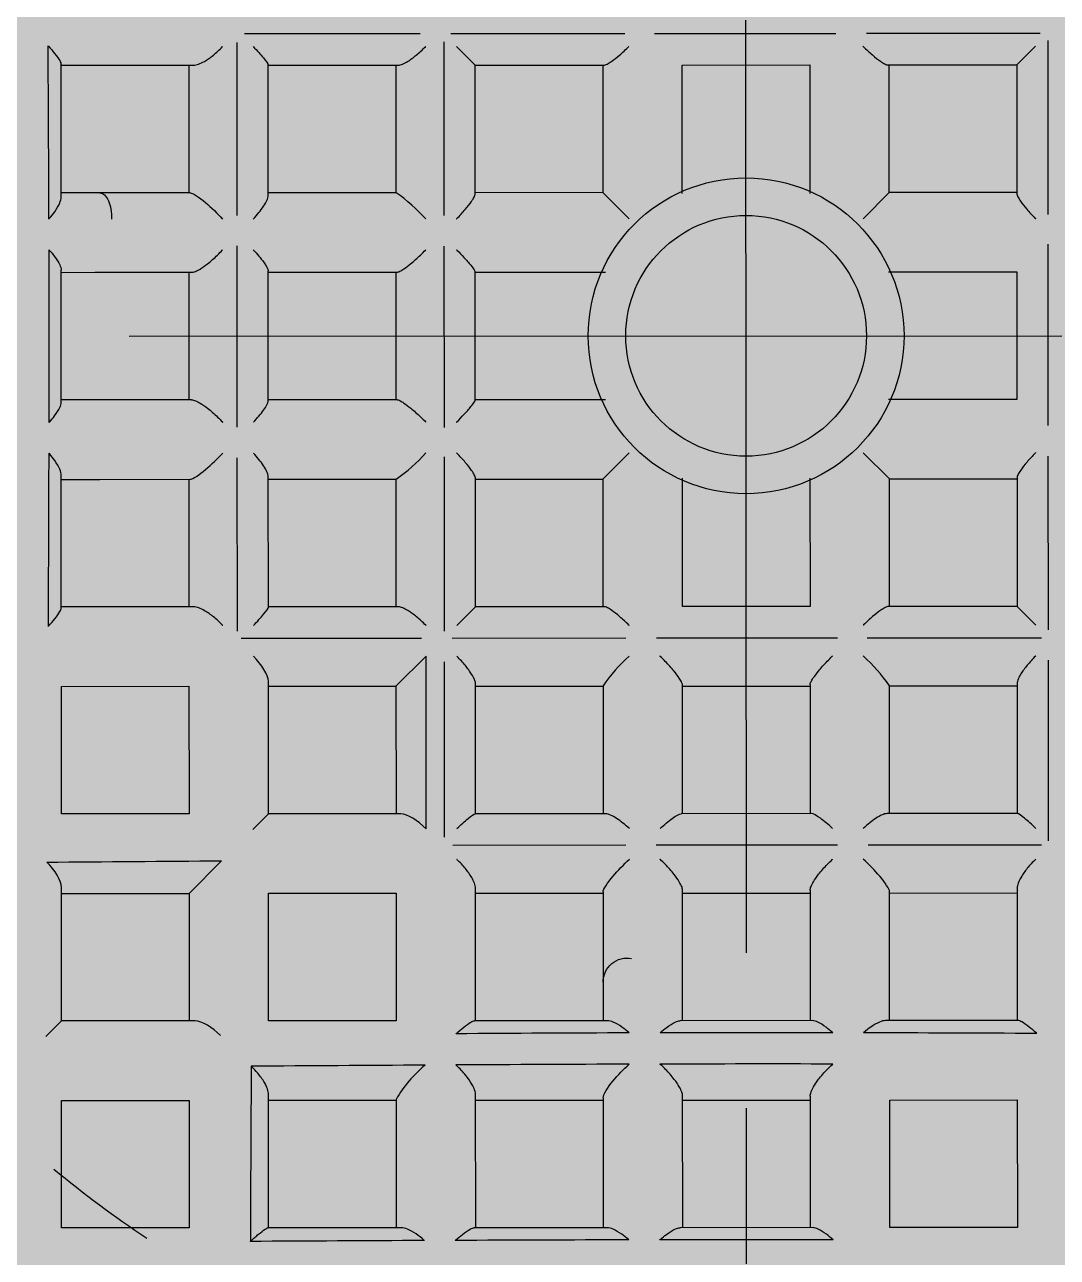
# Model space of a CAD drawing. Header units: millimetres. Extents: x 307301 to 459443, y -2888111 to -2805601.
# Drawn here: x 310517.469 to 310521.62, y -2815556.727 to -2815551.771 of the extents above; entities that cross this region are included whole.
import ezdxf

# ---------------------------------------------------------------- set-up
doc = ezdxf.new("R2010")
doc.units = ezdxf.units.MM
doc.header["$LTSCALE"] = 10
doc.header["$MEASUREMENT"] = 0
doc.linetypes.add('CENTER2', pattern=[1.125, 0.75, -0.125, 0.125, -0.125])
for name, color, linetype in [('$DDT_AUDIT_GENERATED_(159)', 7, 'Continuous'), ('$DDT_AUDIT_GENERATED_(15E)', 7, 'Continuous'), ('$DDT_AUDIT_GENERATED_(224)', 7, 'Continuous'), ('$DDT_AUDIT_GENERATED_(77)', 7, 'Continuous'), ('$DDT_AUDIT_GENERATED_(7E)', 7, 'Continuous'), ('$DDT_AUDIT_GENERATED_(901)', 7, 'Continuous'), ('$DDT_AUDIT_GENERATED_(E33)', 7, 'Continuous'), ('BMA  furniture', 6, 'Continuous'), ('Default', 7, 'Continuous'), ('Furniture - Plan', 3, 'Continuous')]:
    doc.layers.add(name, color=color, linetype=linetype)

# ---------------------------------------------------------------- blocks, each defined once
blk = doc.blocks.new('TUFTUFTU')
at = {"layer": 'Furniture - Plan', "ltscale": 0.01}
h = blk.add_hatch(color=250, dxfattribs=at)
h.dxf.hatch_style = 1
h.set_gradient(color1=(51, 51, 51), color2=(105, 105, 105), one_color=1, tint=0.41, name='INVCYLINDER')
edge = h.paths.add_edge_path()
edge.add_arc((1413476.9385, -245799.0001), 296.5262, 0, 360)
at = {"layer": '$DDT_AUDIT_GENERATED_(159)', "color": 6, "linetype": 'Continuous'}
blk.add_arc((1413476.9385, -245799.0001), 8.71, 140.2891, 146.41021, dxfattribs=at)
at = {"layer": '$DDT_AUDIT_GENERATED_(15E)', "color": 3, "linetype": 'Continuous'}
for radius in [295.9456, 295.5585]:
    blk.add_circle((1413476.9385, -245799.0001), radius, dxfattribs=at)
at = {"layer": '$DDT_AUDIT_GENERATED_(224)', "color": 3, "linetype": 'Continuous'}
for radius in [300, 296.5262, 296.1324]:
    blk.add_circle((1413476.9385, -245799.0001), radius, dxfattribs=at)
at = {"layer": '$DDT_AUDIT_GENERATED_(77)', "color": 6, "linetype": 'Continuous'}
for radius in [20.2846, 17.9619, 12.5811]:
    blk.add_circle((1413476.9385, -245799.0001), radius, dxfattribs=at)
blk.add_arc((1413476.9385, -245799.0001), 18.0296, 345.02605, 285.02605, dxfattribs=at)
at = {"layer": '$DDT_AUDIT_GENERATED_(7E)', "color": 6, "linetype": 'Continuous'}
for radius in [62.9054, 61.937]:
    blk.add_circle((1413476.9385, -245799.0001), radius, dxfattribs=at)
at = {"layer": '$DDT_AUDIT_GENERATED_(901)', "color": 6, "linetype": 'Continuous'}
for p, q in [((1413471.3041, -245793.3709), (1413471.4293, -245793.4959)), ((1413469.7647, -245793.4967), (1413470.7906, -245793.4962)), ((1413469.7652, -245794.5225), (1413469.7647, -245793.4967)), ((1413470.7906, -245793.4962), (1413470.791, -245794.5221)), ((1413471.4293, -245793.4959), (1413472.5029, -245793.4954)), ((1413471.4298, -245794.5695), (1413471.4293, -245793.4959)), ((1413472.4552, -245793.4955), (1413472.4556, -245794.5213)), ((1413473.0939, -245793.4952), (1413474.1197, -245793.4947)), ((1413473.0944, -245794.521), (1413473.0939, -245793.4952)), ((1413474.1197, -245793.4947), (1413474.1202, -245794.5205)), ((1413474.7502, -245793.4944), (1413475.8186, -245793.4939)), ((1413474.7588, -245794.2788), (1413474.7585, -245793.4944)), ((1413475.7843, -245793.4939), (1413475.7844, -245793.8041)), ((1413476.4025, -245793.4937), (1413477.4694, -245793.4932)), ((1413476.4232, -245793.7637), (1413476.423, -245793.4937)), ((1413477.4489, -245793.4932), (1413477.449, -245793.7632)), ((1413478.0533, -245793.4929), (1413479.1217, -245793.4924)), ((1413478.0877, -245793.8031), (1413478.0876, -245793.4929)), ((1413479.1134, -245793.4924), (1413479.1138, -245794.2769)), ((1413475.7844, -245793.8041), (1413475.7848, -245794.53)), ((1413476.4235, -245794.5418), (1413476.4232, -245793.7637)), ((1413477.449, -245793.7632), (1413477.4493, -245794.5413)), ((1413478.0881, -245794.529), (1413478.0877, -245793.8031)), ((1413474.7589, -245794.559), (1413474.7588, -245794.2788)), ((1413479.1138, -245794.2769), (1413479.1139, -245794.557)), ((1413470.791, -245794.5221), (1413469.7652, -245794.5225)), ((1413472.4556, -245794.5213), (1413471.4298, -245794.5218)), ((1413472.4556, -245794.5213), (1413472.7177, -245794.7832)), ((1413474.1202, -245794.5205), (1413473.0944, -245794.521)), ((1413475.7848, -245794.5198), (1413474.7589, -245794.5203)), ((1413477.4493, -245794.519), (1413476.4235, -245794.5195)), ((1413479.1139, -245794.5183), (1413478.0881, -245794.5187)), ((1413474.5075, -245794.9398), (1413474.5082, -245796.391)), ((1413475.9584, -245794.9068), (1413474.5642, -245794.9074)), ((1413477.6607, -245794.906), (1413476.2047, -245794.9067)), ((1413479.2974, -245794.9053), (1413477.9053, -245794.9059)), ((1413479.3664, -245796.3799), (1413479.3657, -245794.9684)), ((1413472.9695, -245795.0347), (1413473.0946, -245795.1597)), ((1413469.766, -245796.228), (1413469.7655, -245795.1568)), ((1413469.7655, -245795.1613), (1413470.838, -245795.1608)), ((1413470.7913, -245795.1608), (1413470.7918, -245796.1866)), ((1413471.4301, -245795.1605), (1413472.4559, -245795.16)), ((1413471.4305, -245796.1863), (1413471.4301, -245795.1605)), ((1413472.4559, -245795.16), (1413472.4564, -245796.1859)), ((1413473.0946, -245795.1597), (1413473.5257, -245795.1595)), ((1413473.0948, -245795.5908), (1413473.0946, -245795.1597)), ((1413473.5257, -245795.1595), (1413474.1591, -245795.1593)), ((1413474.1205, -245795.1593), (1413474.1209, -245796.1851)), ((1413474.7566, -245795.159), (1413475.8072, -245795.1585)), ((1413474.7597, -245796.2064), (1413474.7592, -245795.159)), ((1413475.7851, -245795.1585), (1413475.7855, -245796.1868)), ((1413476.4137, -245795.1582), (1413477.4598, -245795.1578)), ((1413476.4243, -245796.1938), (1413476.4238, -245795.1582)), ((1413477.4496, -245795.1578), (1413477.4501, -245796.1933)), ((1413478.0663, -245795.1575), (1413479.1168, -245795.157)), ((1413478.0888, -245796.1858), (1413478.0884, -245795.1575)), ((1413479.1142, -245795.157), (1413479.1147, -245796.2045)), ((1413473.0951, -245796.2242), (1413473.0948, -245795.5908)), ((1413479.1147, -245796.1828), (1413478.0888, -245796.1833)), ((1413470.7986, -245796.1866), (1413469.766, -245796.1871)), ((1413472.4564, -245796.1859), (1413471.4305, -245796.1863)), ((1413474.1209, -245796.1851), (1413473.0951, -245796.1856)), ((1413474.1209, -245796.1851), (1413474.3626, -245796.4266)), ((1413475.7855, -245796.1844), (1413474.7597, -245796.1848)), ((1413477.4501, -245796.1836), (1413476.4243, -245796.1841)), ((1413472.9756, -245796.4272), (1413474.3626, -245796.4266)), ((1413474.3183, -245796.5721), (1413472.9068, -245796.5728)), ((1413475.9642, -245796.5714), (1413474.5647, -245796.572)), ((1413477.6586, -245796.5706), (1413476.2024, -245796.5713)), ((1413479.3015, -245796.5699), (1413477.9057, -245796.5705)), ((1413472.8437, -245796.6411), (1413472.8443, -245798.0333)), ((1413474.5083, -245796.637), (1413474.5089, -245798.0328)), ((1413474.6098, -245796.6735), (1413474.76, -245796.8236)), ((1413479.265, -245796.6714), (1413479.115, -245796.8216)), ((1413479.3671, -245798.0258), (1413479.3665, -245796.6263)), ((1413469.7667, -245797.8842), (1413469.7662, -245796.8143)), ((1413469.7663, -245796.8258), (1413470.8333, -245796.8253)), ((1413470.7921, -245796.8254), (1413470.7926, -245797.8512)), ((1413471.4313, -245797.8852), (1413471.4308, -245796.8168)), ((1413471.4308, -245796.8251), (1413472.2152, -245796.8247)), ((1413472.2152, -245796.8247), (1413472.4954, -245796.8246)), ((1413472.4567, -245796.8246), (1413472.4571, -245797.8504)), ((1413473.0959, -245797.8723), (1413473.0954, -245796.8217)), ((1413473.0954, -245796.8243), (1413474.1429, -245796.8238)), ((1413474.1212, -245796.8238), (1413474.1217, -245797.8497)), ((1413474.76, -245796.8236), (1413475.7955, -245796.8231)), ((1413474.7604, -245797.859), (1413474.76, -245796.8236)), ((1413475.7858, -245796.8231), (1413475.7863, -245797.8489)), ((1413476.4221, -245796.8228), (1413477.4528, -245796.8223)), ((1413476.425, -245797.8695), (1413476.4245, -245796.8228)), ((1413477.4504, -245796.8223), (1413477.4509, -245797.8691)), ((1413478.0795, -245796.822), (1413479.115, -245796.8216)), ((1413478.0896, -245797.8479), (1413478.0891, -245796.822)), ((1413479.115, -245796.8216), (1413479.1154, -245797.8571)), ((1413470.8101, -245797.8512), (1413469.7667, -245797.8517)), ((1413471.7415, -245797.8508), (1413471.4313, -245797.8509)), ((1413472.4674, -245797.8504), (1413471.7415, -245797.8508)), ((1413474.1242, -245797.8497), (1413473.0959, -245797.8502)), ((1413475.7863, -245797.8489), (1413474.7604, -245797.8494)), ((1413475.7863, -245797.8489), (1413475.9975, -245798.0599)), ((1413478.0896, -245797.8479), (1413477.8786, -245798.0591)), ((1413479.1154, -245797.8474), (1413478.0896, -245797.8479)), ((1413479.3679, -245799.7202), (1413479.3672, -245798.264)), ((1413472.8444, -245798.2778), (1413472.8451, -245799.7338)), ((1413474.509, -245798.28), (1413474.5097, -245799.7361)), ((1413469.7675, -245799.538), (1413469.767, -245798.4686)), ((1413469.767, -245798.4904), (1413470.8236, -245798.4899)), ((1413470.7929, -245798.4899), (1413470.7933, -245799.5158)), ((1413471.4321, -245799.5361), (1413471.4316, -245798.4691)), ((1413471.4316, -245798.4896), (1413471.7016, -245798.4895)), ((1413471.7016, -245798.4895), (1413472.4797, -245798.4892)), ((1413472.4574, -245798.4892), (1413472.4579, -245799.515)), ((1413473.0966, -245799.5249), (1413473.0962, -245798.4788)), ((1413473.0962, -245798.4889), (1413474.1317, -245798.4884)), ((1413474.122, -245798.4884), (1413474.1225, -245799.5143)), ((1413474.7607, -245798.4881), (1413475.7932, -245798.4877)), ((1413474.7612, -245799.514), (1413474.7607, -245798.4881)), ((1413478.0832, -245798.4866), (1413479.1157, -245798.4861)), ((1413479.1157, -245798.4861), (1413479.1162, -245799.512)), ((1413470.824, -245799.5158), (1413469.7675, -245799.5162)), ((1413471.7021, -245799.5154), (1413471.432, -245799.5155)), ((1413472.4802, -245799.515), (1413471.7021, -245799.5154)), ((1413474.1321, -245799.5143), (1413473.0966, -245799.5147)), ((1413475.7937, -245799.5135), (1413474.7612, -245799.514)), ((1413479.1162, -245799.512), (1413478.0837, -245799.5125)), ((1413475.7873, -245800.1522), (1413475.9983, -245799.941)), ((1413478.0906, -245800.1512), (1413477.8794, -245799.9402)), ((1413472.8452, -245799.9802), (1413472.8458, -245801.3743)), ((1413474.5098, -245799.9743), (1413474.5104, -245801.3738)), ((1413479.3686, -245801.3631), (1413479.368, -245799.9673)), ((1413471.4328, -245801.1883), (1413471.4323, -245800.1199)), ((1413473.0974, -245801.1819), (1413473.0969, -245800.1314)), ((1413474.762, -245801.1785), (1413474.7615, -245800.1431)), ((1413476.4265, -245801.1778), (1413476.4261, -245800.1453)), ((1413477.4519, -245800.1448), (1413477.4524, -245801.1773)), ((1413479.1165, -245800.1411), (1413479.1169, -245801.1766)), ((1413469.7678, -245800.155), (1413470.7936, -245800.1545)), ((1413469.7682, -245801.1808), (1413469.7678, -245800.155)), ((1413470.7936, -245800.1545), (1413470.7941, -245801.1803)), ((1413471.4323, -245800.1542), (1413471.7425, -245800.1541)), ((1413471.7425, -245800.1541), (1413472.4684, -245800.1537)), ((1413472.4582, -245800.1537), (1413472.4586, -245801.1796)), ((1413473.0969, -245800.1535), (1413474.1252, -245800.153)), ((1413474.1228, -245800.153), (1413474.1232, -245801.1788)), ((1413474.7615, -245800.1527), (1413475.7873, -245800.1522)), ((1413475.7873, -245800.1522), (1413475.7878, -245801.1781)), ((1413478.0906, -245800.1512), (1413479.1165, -245800.1507)), ((1413478.0911, -245801.177), (1413478.0906, -245800.1512)), ((1413470.7941, -245801.1803), (1413469.7682, -245801.1808)), ((1413472.2172, -245801.1797), (1413471.4328, -245801.1801)), ((1413472.4974, -245801.1796), (1413472.2172, -245801.1797)), ((1413474.1448, -245801.1788), (1413473.0974, -245801.1793)), ((1413474.6119, -245801.3287), (1413474.762, -245801.1785)), ((1413475.7974, -245801.1781), (1413474.762, -245801.1785)), ((1413477.4524, -245801.1773), (1413476.4265, -245801.1778)), ((1413479.1169, -245801.1766), (1413478.0814, -245801.177)), ((1413479.2671, -245801.3266), (1413479.1169, -245801.1766)), ((1413472.8782, -245801.431), (1413474.3294, -245801.4304)), ((1413474.5754, -245801.4302), (1413475.9712, -245801.4296)), ((1413476.2184, -245801.4295), (1413477.6745, -245801.4288)), ((1413477.9127, -245801.4287), (1413479.3122, -245801.4281))]:
    blk.add_line(p, q, dxfattribs=at)
for radius in [1.2696, 0.9678]:
    blk.add_circle((1413476.9385, -245799.0001), radius, dxfattribs=at)
for centre, radius, start, end in [((1414410.1173, -245786.8045), 937.4336, 180.4018464, 180.4876634), ((1413477.1989, -245307.9533), 485.4439, 269.693494, 269.857769), ((1413476.7848, -245460.9903), 332.4064, 269.906332, 270.145774), ((1413476.2316, -245307.9917), 485.406, 270.19433, 270.358618), ((1413465.3834, -246773.1898), 978.1849, 89.6672088, 89.7496923), ((1412002.8794, -245802.9846), 1466.799, 0.256692, 0.3113365), ((1411673.1569, -245807.4207), 1797.9508, 0.3505943, 0.3951348), ((1413470.3012, -245797.0553), 1.001, 39.46289, 60.20448), ((1413476.9197, -245795.3975), 1.3818, 214.83778, 228.0932), ((1413476.954, -245795.3975), 1.3818, 311.95891, 325.21432), ((1412773.6934, -245799.5949), 695.9775, 0.1265464, 0.2414532), ((1412958.2006, -245799.6748), 512.8837, 0.180391, 0.335955), ((1412985.9301, -245799.7069), 485.406, 0.19433, 0.358618), ((1413473.3358, -245798.9846), 1.3818, 41.95891, 55.21432), ((1412915.8688, -245799.2552), 553.8017, 359.953918, 0.098188), ((1413108.884, -245799.1674), 362.1995, 359.916101, 0.136005), ((1413138.9287, -245799.1538), 332.4064, 359.906332, 0.145774), ((1412985.8917, -245798.7396), 485.4439, 359.693494, 359.857769), ((1413473.3359, -245799.0188), 1.3818, 304.83778, 318.0932)]:
    blk.add_arc(centre, radius, start, end, dxfattribs=at)
at = {"layer": '$DDT_AUDIT_GENERATED_(901)', "color": 6, "linetype": 'Continuous', "extrusion": (0, 0, -1)}
for centre, major_axis, ratio, start_param, end_param in [((1413477.8942, -245793.8032), (0.1936, 0.0001), 0.493745, 0, 1.66158), ((1413471.7416, -245798.0443), (0.1369, -0.1368), 1, 3.926991, 5.680114)]:
    blk.add_ellipse(centre, major_axis=major_axis, ratio=ratio, start_param=start_param, end_param=end_param, dxfattribs=at)
at = {"layer": '$DDT_AUDIT_GENERATED_(901)', "color": 6, "linetype": 'Continuous'}
for points in [[(1413472.5029, -245793.4954), (1413472.5604, -245793.4954), (1413472.6415, -245793.4421), (1413472.7068, -245793.3791)], [(1413471.3137, -245794.7735), (1413471.3766, -245794.7081), (1413471.4298, -245794.627), (1413471.4298, -245794.5695)], [(1413474.1591, -245795.1593), (1413474.2131, -245795.1592), (1413474.2949, -245795.1036), (1413474.362, -245795.0395)], [(1413472.9756, -245796.4272), (1413473.0396, -245796.3601), (1413473.0952, -245796.2782), (1413473.0951, -245796.2242)]]:
    blk.add_open_spline(points, degree=3, dxfattribs=at)
for points, knots in [([(1413474.602, -245793.3903), (1413474.6029, -245793.3911), (1413474.6037, -245793.3918), (1413474.6046, -245793.3926), (1413474.6248, -245793.4109), (1413474.6445, -245793.4278), (1413474.6629, -245793.4424), (1413474.6843, -245793.4594), (1413474.7044, -245793.4738), (1413474.7209, -245793.4832), (1413474.733, -245793.4901), (1413474.7435, -245793.4944), (1413474.7502, -245793.4944)], [0, 0, 0, 0, 0.013705, 0.013705, 0.013705, 0.340198, 0.340198, 0.340198, 0.720806, 0.720806, 0.720806, 1, 1, 1, 1]), ([(1413475.8186, -245793.4939), (1413475.832, -245793.4939), (1413475.8483, -245793.4895), (1413475.8653, -245793.4824), (1413475.8873, -245793.4731), (1413475.9113, -245793.459), (1413475.9353, -245793.4422), (1413475.9538, -245793.4292), (1413475.9726, -245793.4143), (1413475.9911, -245793.3982), (1413475.992, -245793.3974), (1413475.9929, -245793.3965), (1413475.9939, -245793.3957)], [0, 0, 0, 0, 0.301267, 0.301267, 0.301267, 0.68809, 0.68809, 0.68809, 0.98501, 0.98501, 0.98501, 1, 1, 1, 1]), ([(1413476.2413, -245793.3962), (1413476.2422, -245793.397), (1413476.2431, -245793.3978), (1413476.244, -245793.3986), (1413476.2614, -245793.4137), (1413476.2787, -245793.4277), (1413476.2955, -245793.4401), (1413476.3191, -245793.4576), (1413476.3422, -245793.4724), (1413476.3625, -245793.482), (1413476.3777, -245793.4892), (1413476.3918, -245793.4937), (1413476.4025, -245793.4937)], [0, 0, 0, 0, 0.014552, 0.014552, 0.014552, 0.296996, 0.296996, 0.296996, 0.698185, 0.698185, 0.698185, 1, 1, 1, 1]), ([(1413477.6305, -245793.3956), (1413477.6296, -245793.3964), (1413477.6287, -245793.3972), (1413477.6278, -245793.3979), (1413477.6104, -245793.4131), (1413477.5931, -245793.4271), (1413477.5764, -245793.4395), (1413477.5527, -245793.4571), (1413477.5296, -245793.4718), (1413477.5094, -245793.4814), (1413477.4942, -245793.4887), (1413477.4801, -245793.4932), (1413477.4694, -245793.4932)], [0, 0, 0, 0, 0.014552, 0.014552, 0.014552, 0.296996, 0.296996, 0.296996, 0.698185, 0.698185, 0.698185, 1, 1, 1, 1]), ([(1413477.878, -245793.3949), (1413477.8789, -245793.3957), (1413477.8798, -245793.3965), (1413477.8807, -245793.3973), (1413477.8992, -245793.4134), (1413477.9181, -245793.4283), (1413477.9366, -245793.4413), (1413477.9606, -245793.4581), (1413477.9846, -245793.4722), (1413478.0065, -245793.4814), (1413478.0236, -245793.4886), (1413478.0399, -245793.4929), (1413478.0533, -245793.4929)], [0, 0, 0, 0, 0.01499, 0.01499, 0.01499, 0.31191, 0.31191, 0.31191, 0.698733, 0.698733, 0.698733, 1, 1, 1, 1]), ([(1413479.2698, -245793.3882), (1413479.2689, -245793.3889), (1413479.2681, -245793.3897), (1413479.2672, -245793.3905), (1413479.247, -245793.4088), (1413479.2273, -245793.4257), (1413479.2089, -245793.4404), (1413479.1876, -245793.4574), (1413479.1675, -245793.4718), (1413479.151, -245793.4812), (1413479.1389, -245793.4881), (1413479.1284, -245793.4924), (1413479.1217, -245793.4924)], [0, 0, 0, 0, 0.013705, 0.013705, 0.013705, 0.340198, 0.340198, 0.340198, 0.720806, 0.720806, 0.720806, 1, 1, 1, 1]), ([(1413474.6089, -245794.7924), (1413474.6098, -245794.7915), (1413474.6108, -245794.7907), (1413474.6117, -245794.7898), (1413474.6349, -245794.7677), (1413474.6574, -245794.7437), (1413474.6776, -245794.7189), (1413474.6967, -245794.6954), (1413474.7143, -245794.6707), (1413474.7282, -245794.6466), (1413474.7373, -245794.6307), (1413474.745, -245794.6149), (1413474.7504, -245794.6001), (1413474.7558, -245794.5852), (1413474.7589, -245794.5709), (1413474.7589, -245794.559)], [0, 0, 0, 0, 0.012306, 0.012306, 0.012306, 0.321674, 0.321674, 0.321674, 0.615302, 0.615302, 0.615302, 0.806528, 0.806528, 0.806528, 1, 1, 1, 1]), ([(1413475.7848, -245794.53), (1413475.7848, -245794.5512), (1413475.8217, -245794.605), (1413475.9043, -245794.7029), (1413475.951, -245794.7505), (1413475.996, -245794.7918)], [0, 0, 0, 0, 0.5, 0.5, 1, 1, 1, 1]), ([(1413476.4235, -245794.5418), (1413476.4235, -245794.5501), (1413476.4209, -245794.5607), (1413476.4164, -245794.5724), (1413476.4118, -245794.5841), (1413476.4052, -245794.597), (1413476.3973, -245794.6103), (1413476.3859, -245794.6297), (1413476.3715, -245794.6502), (1413476.3559, -245794.6701), (1413476.3345, -245794.6977), (1413476.3102, -245794.7252), (1413476.2853, -245794.7507), (1413476.2723, -245794.7639), (1413476.2591, -245794.7768), (1413476.2457, -245794.7891), (1413476.2448, -245794.79), (1413476.2439, -245794.7908), (1413476.243, -245794.7917)], [0, 0, 0, 0, 0.152296, 0.152296, 0.152296, 0.303133, 0.303133, 0.303133, 0.524406, 0.524406, 0.524406, 0.830898, 0.830898, 0.830898, 0.989077, 0.989077, 0.989077, 1, 1, 1, 1]), ([(1413477.4493, -245794.5413), (1413477.4494, -245794.5496), (1413477.4519, -245794.5602), (1413477.4565, -245794.5719), (1413477.4611, -245794.5836), (1413477.4677, -245794.5965), (1413477.4756, -245794.6098), (1413477.4871, -245794.6291), (1413477.5015, -245794.6496), (1413477.517, -245794.6696), (1413477.5385, -245794.6972), (1413477.5629, -245794.7246), (1413477.5878, -245794.7501), (1413477.6007, -245794.7633), (1413477.614, -245794.7762), (1413477.6273, -245794.7885), (1413477.6282, -245794.7893), (1413477.6292, -245794.7902), (1413477.6301, -245794.791)], [0, 0, 0, 0, 0.152296, 0.152296, 0.152296, 0.303133, 0.303133, 0.303133, 0.524406, 0.524406, 0.524406, 0.830898, 0.830898, 0.830898, 0.989077, 0.989077, 0.989077, 1, 1, 1, 1]), ([(1413478.0881, -245794.529), (1413478.0881, -245794.5501), (1413478.0513, -245794.604), (1413477.9687, -245794.7019), (1413477.9221, -245794.7496), (1413477.8771, -245794.7909)], [0, 0, 0, 0, 0.5, 0.5, 1, 1, 1, 1]), ([(1413479.1139, -245794.557), (1413479.1139, -245794.5689), (1413479.1171, -245794.5832), (1413479.1225, -245794.5981), (1413479.1279, -245794.6129), (1413479.1356, -245794.6287), (1413479.1448, -245794.6445), (1413479.1587, -245794.6687), (1413479.1763, -245794.6934), (1413479.1954, -245794.7169), (1413479.2157, -245794.7416), (1413479.2381, -245794.7656), (1413479.2614, -245794.7877), (1413479.2623, -245794.7885), (1413479.2632, -245794.7894), (1413479.2642, -245794.7903)], [0, 0, 0, 0, 0.193472, 0.193472, 0.193472, 0.384698, 0.384698, 0.384698, 0.678326, 0.678326, 0.678326, 0.987694, 0.987694, 0.987694, 1, 1, 1, 1]), ([(1413469.6567, -245795.0143), (1413469.6575, -245795.0151), (1413469.6583, -245795.0159), (1413469.6591, -245795.0167), (1413469.6798, -245795.0391), (1413469.6989, -245795.0607), (1413469.7152, -245795.0803), (1413469.7316, -245795.1), (1413469.7455, -245795.1183), (1413469.7546, -245795.1327), (1413469.7613, -245795.1432), (1413469.7655, -245795.1519), (1413469.7655, -245795.1568)], [0, 0, 0, 0, 0.013311, 0.013311, 0.013311, 0.371992, 0.371992, 0.371992, 0.734773, 0.734773, 0.734773, 1, 1, 1, 1]), ([(1413470.838, -245795.1608), (1413470.8514, -245795.1608), (1413470.8672, -245795.1574), (1413470.8834, -245795.1516), (1413470.8995, -245795.1458), (1413470.9165, -245795.1376), (1413470.9333, -245795.1278), (1413470.9588, -245795.1131), (1413470.9846, -245795.0945), (1413471.0089, -245795.0742), (1413471.0274, -245795.0586), (1413471.0454, -245795.0417), (1413471.0623, -245795.0242), (1413471.0632, -245795.0233), (1413471.064, -245795.0224), (1413471.0649, -245795.0214)], [0, 0, 0, 0, 0.212867, 0.212867, 0.212867, 0.423265, 0.423265, 0.423265, 0.743237, 0.743237, 0.743237, 0.986997, 0.986997, 0.986997, 1, 1, 1, 1]), ([(1413474.609, -245795.0394), (1413474.6419, -245795.0706), (1413474.6731, -245795.0987), (1413474.7264, -245795.1428), (1413474.7487, -245795.159), (1413474.7566, -245795.159)], [0, 0, 0, 0, 0.5, 0.5, 1, 1, 1, 1]), ([(1413475.8072, -245795.1585), (1413475.8284, -245795.1585), (1413475.8601, -245795.143), (1413475.9268, -245795.099), (1413475.9619, -245795.0705), (1413475.9961, -245795.0388)], [0, 0, 0, 0, 0.5, 0.5, 1, 1, 1, 1]), ([(1413476.2431, -245795.0387), (1413476.2771, -245795.0701), (1413476.3107, -245795.0984), (1413476.3714, -245795.1424), (1413476.3988, -245795.1582), (1413476.4137, -245795.1582)], [0, 0, 0, 0, 0.5, 0.5, 1, 1, 1, 1]), ([(1413477.6302, -245795.038), (1413477.5962, -245795.0695), (1413477.5627, -245795.0979), (1413477.502, -245795.1419), (1413477.4746, -245795.1577), (1413477.4598, -245795.1578)], [0, 0, 0, 0, 0.5, 0.5, 1, 1, 1, 1]), ([(1413477.8772, -245795.0379), (1413477.9114, -245795.0697), (1413477.9466, -245795.0981), (1413478.0133, -245795.142), (1413478.045, -245795.1575), (1413478.0663, -245795.1575)], [0, 0, 0, 0, 0.5, 0.5, 1, 1, 1, 1]), ([(1413479.2643, -245795.0373), (1413479.2314, -245795.0685), (1413479.2002, -245795.0967), (1413479.147, -245795.1407), (1413479.1247, -245795.157), (1413479.1168, -245795.157)], [0, 0, 0, 0, 0.5, 0.5, 1, 1, 1, 1]), ([(1413469.6637, -245796.4132), (1413469.6645, -245796.4122), (1413469.6654, -245796.4113), (1413469.6662, -245796.4103), (1413469.6848, -245796.3894), (1413469.7019, -245796.3677), (1413469.7165, -245796.3462), (1413469.7326, -245796.3226), (1413469.746, -245796.2988), (1413469.7548, -245796.2767), (1413469.7618, -245796.2591), (1413469.766, -245796.2422), (1413469.766, -245796.228)], [0, 0, 0, 0, 0.014912, 0.014912, 0.014912, 0.34563, 0.34563, 0.34563, 0.710402, 0.710402, 0.710402, 1, 1, 1, 1]), ([(1413474.6097, -245796.4265), (1413474.6106, -245796.4256), (1413474.6115, -245796.4247), (1413474.6124, -245796.4238), (1413474.6358, -245796.4003), (1413474.6584, -245796.3755), (1413474.6788, -245796.3507), (1413474.6979, -245796.3274), (1413474.7155, -245796.3035), (1413474.7295, -245796.281), (1413474.7384, -245796.2667), (1413474.7459, -245796.2526), (1413474.7512, -245796.24), (1413474.7566, -245796.2272), (1413474.7597, -245796.2155), (1413474.7597, -245796.2064)], [0, 0, 0, 0, 0.012123, 0.012123, 0.012123, 0.325956, 0.325956, 0.325956, 0.621561, 0.621561, 0.621561, 0.809611, 0.809611, 0.809611, 1, 1, 1, 1]), ([(1413476.4243, -245796.1938), (1413476.4243, -245796.1993), (1413476.4217, -245796.2073), (1413476.4171, -245796.2168), (1413476.4126, -245796.2262), (1413476.406, -245796.2372), (1413476.3982, -245796.2488), (1413476.3868, -245796.2658), (1413476.3725, -245796.2847), (1413476.357, -245796.3036), (1413476.3355, -245796.3298), (1413476.3111, -245796.3569), (1413476.2863, -245796.3829), (1413476.2732, -245796.3965), (1413476.2599, -245796.41), (1413476.2465, -245796.4231), (1413476.2456, -245796.424), (1413476.2447, -245796.4249), (1413476.2437, -245796.4257)], [0, 0, 0, 0, 0.151404, 0.151404, 0.151404, 0.301338, 0.301338, 0.301338, 0.522087, 0.522087, 0.522087, 0.829533, 0.829533, 0.829533, 0.989116, 0.989116, 0.989116, 1, 1, 1, 1]), ([(1413477.4501, -245796.1933), (1413477.4501, -245796.1988), (1413477.4527, -245796.2069), (1413477.4572, -245796.2163), (1413477.4618, -245796.2257), (1413477.4684, -245796.2367), (1413477.4762, -245796.2483), (1413477.4876, -245796.2653), (1413477.502, -245796.2842), (1413477.5175, -245796.303), (1413477.539, -245796.3292), (1413477.5634, -245796.3564), (1413477.5883, -245796.3823), (1413477.6013, -245796.3959), (1413477.6147, -245796.4094), (1413477.6281, -245796.4225), (1413477.629, -245796.4233), (1413477.6299, -245796.4242), (1413477.6308, -245796.4251)], [0, 0, 0, 0, 0.151404, 0.151404, 0.151404, 0.301338, 0.301338, 0.301338, 0.522087, 0.522087, 0.522087, 0.829533, 0.829533, 0.829533, 0.989116, 0.989116, 0.989116, 1, 1, 1, 1]), ([(1413479.1147, -245796.2045), (1413479.1147, -245796.2135), (1413479.1178, -245796.2252), (1413479.1232, -245796.238), (1413479.1285, -245796.2506), (1413479.136, -245796.2647), (1413479.145, -245796.279), (1413479.1589, -245796.3015), (1413479.1766, -245796.3254), (1413479.1957, -245796.3486), (1413479.2161, -245796.3734), (1413479.2387, -245796.3982), (1413479.2622, -245796.4217), (1413479.2631, -245796.4226), (1413479.264, -245796.4235), (1413479.2649, -245796.4244)], [0, 0, 0, 0, 0.190389, 0.190389, 0.190389, 0.378439, 0.378439, 0.378439, 0.674044, 0.674044, 0.674044, 0.987877, 0.987877, 0.987877, 1, 1, 1, 1]), ([(1413469.6647, -245796.662), (1413469.6655, -245796.6628), (1413469.6663, -245796.6637), (1413469.6671, -245796.6646), (1413469.684, -245796.6836), (1413469.6996, -245796.7022), (1413469.7134, -245796.7199), (1413469.7306, -245796.7422), (1413469.7453, -245796.7635), (1413469.7548, -245796.7813), (1413469.7618, -245796.7945), (1413469.7662, -245796.8062), (1413469.7662, -245796.8143)], [0, 0, 0, 0, 0.013976, 0.013976, 0.013976, 0.321504, 0.321504, 0.321504, 0.711834, 0.711834, 0.711834, 1, 1, 1, 1]), ([(1413470.8333, -245796.8253), (1413470.8453, -245796.8253), (1413470.8595, -245796.8223), (1413470.8744, -245796.817), (1413470.8892, -245796.8118), (1413470.905, -245796.8043), (1413470.9207, -245796.7955), (1413470.9443, -245796.7821), (1413470.9684, -245796.7653), (1413470.9911, -245796.7471), (1413471.0202, -245796.7238), (1413471.0481, -245796.6974), (1413471.0729, -245796.6703), (1413471.0738, -245796.6694), (1413471.0746, -245796.6684), (1413471.0755, -245796.6675)], [0, 0, 0, 0, 0.183182, 0.183182, 0.183182, 0.364326, 0.364326, 0.364326, 0.63811, 0.63811, 0.63811, 0.987958, 0.987958, 0.987958, 1, 1, 1, 1]), ([(1413471.3266, -245796.6687), (1413471.3273, -245796.6696), (1413471.3281, -245796.6704), (1413471.3289, -245796.6713), (1413471.3472, -245796.6915), (1413471.3641, -245796.7112), (1413471.3788, -245796.7296), (1413471.3958, -245796.7509), (1413471.4102, -245796.771), (1413471.4196, -245796.7875), (1413471.4265, -245796.7996), (1413471.4308, -245796.8101), (1413471.4308, -245796.8168)], [0, 0, 0, 0, 0.013705, 0.013705, 0.013705, 0.340198, 0.340198, 0.340198, 0.720806, 0.720806, 0.720806, 1, 1, 1, 1]), ([(1413472.4954, -245796.8246), (1413472.5073, -245796.8246), (1413472.5216, -245796.8214), (1413472.5365, -245796.816), (1413472.5513, -245796.8106), (1413472.5671, -245796.8029), (1413472.5829, -245796.7937), (1413472.6071, -245796.7798), (1413472.6318, -245796.7622), (1413472.6553, -245796.7431), (1413472.68, -245796.7229), (1413472.704, -245796.7004), (1413472.7261, -245796.6771), (1413472.7269, -245796.6762), (1413472.7278, -245796.6753), (1413472.7287, -245796.6743)], [0, 0, 0, 0, 0.193472, 0.193472, 0.193472, 0.384698, 0.384698, 0.384698, 0.678326, 0.678326, 0.678326, 0.987694, 0.987694, 0.987694, 1, 1, 1, 1]), ([(1413472.9757, -245796.6742), (1413473.0069, -245796.7071), (1413473.0351, -245796.7383), (1413473.0791, -245796.7915), (1413473.0954, -245796.8138), (1413473.0954, -245796.8217)], [0, 0, 0, 0, 0.5, 0.5, 1, 1, 1, 1]), ([(1413474.1429, -245796.8238), (1413474.1519, -245796.8238), (1413474.1636, -245796.8207), (1413474.1764, -245796.8154), (1413474.189, -245796.81), (1413474.2031, -245796.8025), (1413474.2174, -245796.7935), (1413474.2399, -245796.7796), (1413474.2637, -245796.762), (1413474.287, -245796.7428), (1413474.3118, -245796.7224), (1413474.3366, -245796.6998), (1413474.3601, -245796.6763), (1413474.361, -245796.6754), (1413474.3619, -245796.6745), (1413474.3628, -245796.6736)], [0, 0, 0, 0, 0.190389, 0.190389, 0.190389, 0.378439, 0.378439, 0.378439, 0.674044, 0.674044, 0.674044, 0.987877, 0.987877, 0.987877, 1, 1, 1, 1]), ([(1413475.7955, -245796.8231), (1413475.8016, -245796.8231), (1413475.8106, -245796.82), (1413475.821, -245796.8147), (1413475.8313, -245796.8095), (1413475.8433, -245796.802), (1413475.8559, -245796.7933), (1413475.8761, -245796.7793), (1413475.8985, -245796.7616), (1413475.921, -245796.7425), (1413475.9451, -245796.7219), (1413475.9699, -245796.6991), (1413475.9941, -245796.6755), (1413475.995, -245796.6746), (1413475.9959, -245796.6738), (1413475.9968, -245796.6729)], [0, 0, 0, 0, 0.18764, 0.18764, 0.18764, 0.372859, 0.372859, 0.372859, 0.670204, 0.670204, 0.670204, 0.988034, 0.988034, 0.988034, 1, 1, 1, 1]), ([(1413476.2439, -245796.6728), (1413476.2448, -245796.6736), (1413476.2457, -245796.6745), (1413476.2465, -245796.6754), (1413476.2666, -245796.6949), (1413476.2866, -245796.7139), (1413476.3057, -245796.7315), (1413476.3284, -245796.7524), (1413476.3504, -245796.7718), (1413476.3695, -245796.7875), (1413476.3831, -245796.7987), (1413476.3955, -245796.8082), (1413476.405, -245796.8145), (1413476.4129, -245796.8197), (1413476.419, -245796.8228), (1413476.4221, -245796.8228)], [0, 0, 0, 0, 0.011814, 0.011814, 0.011814, 0.276069, 0.276069, 0.276069, 0.591181, 0.591181, 0.591181, 0.815141, 0.815141, 0.815141, 1, 1, 1, 1]), ([(1413477.6309, -245796.6721), (1413477.63, -245796.673), (1413477.6291, -245796.6739), (1413477.6283, -245796.6747), (1413477.6082, -245796.6943), (1413477.5882, -245796.7133), (1413477.5691, -245796.7309), (1413477.5464, -245796.7518), (1413477.5244, -245796.7713), (1413477.5054, -245796.787), (1413477.4918, -245796.7982), (1413477.4794, -245796.8077), (1413477.4699, -245796.814), (1413477.462, -245796.8192), (1413477.4559, -245796.8223), (1413477.4528, -245796.8223)], [0, 0, 0, 0, 0.011814, 0.011814, 0.011814, 0.276069, 0.276069, 0.276069, 0.591181, 0.591181, 0.591181, 0.815141, 0.815141, 0.815141, 1, 1, 1, 1]), ([(1413477.8779, -245796.672), (1413477.8789, -245796.6729), (1413477.8798, -245796.6738), (1413477.8807, -245796.6747), (1413477.9049, -245796.6983), (1413477.9298, -245796.721), (1413477.9539, -245796.7415), (1413477.9764, -245796.7607), (1413477.9988, -245796.7783), (1413478.019, -245796.7923), (1413478.0316, -245796.801), (1413478.0436, -245796.8085), (1413478.054, -245796.8137), (1413478.0644, -245796.819), (1413478.0733, -245796.822), (1413478.0795, -245796.822)], [0, 0, 0, 0, 0.011966, 0.011966, 0.011966, 0.329796, 0.329796, 0.329796, 0.627141, 0.627141, 0.627141, 0.81236, 0.81236, 0.81236, 1, 1, 1, 1]), ([(1413470.8101, -245797.8512), (1413470.8374, -245797.8512), (1413470.895, -245797.8876), (1413470.9953, -245797.9691), (1413471.0424, -245798.0153), (1413471.0818, -245798.06)], [0, 0, 0, 0, 0.5, 0.5, 1, 1, 1, 1]), ([(1413472.4674, -245797.8504), (1413472.4885, -245797.8504), (1413472.5424, -245797.8873), (1413472.6403, -245797.9698), (1413472.688, -245798.0165), (1413472.7293, -245798.0614)], [0, 0, 0, 0, 0.5, 0.5, 1, 1, 1, 1]), ([(1413474.6104, -245798.0606), (1413474.6113, -245798.0597), (1413474.6122, -245798.0587), (1413474.6131, -245798.0578), (1413474.6367, -245798.0336), (1413474.6594, -245798.0087), (1413474.6799, -245797.9846), (1413474.6991, -245797.9621), (1413474.7167, -245797.9397), (1413474.7307, -245797.9195), (1413474.7394, -245797.9069), (1413474.7469, -245797.8949), (1413474.7521, -245797.8846), (1413474.7574, -245797.8741), (1413474.7604, -245797.8652), (1413474.7604, -245797.859)], [0, 0, 0, 0, 0.011966, 0.011966, 0.011966, 0.329796, 0.329796, 0.329796, 0.627141, 0.627141, 0.627141, 0.81236, 0.81236, 0.81236, 1, 1, 1, 1]), ([(1413479.1154, -245797.8571), (1413479.1154, -245797.8632), (1413479.1185, -245797.8722), (1413479.1238, -245797.8826), (1413479.129, -245797.8929), (1413479.1365, -245797.9049), (1413479.1452, -245797.9175), (1413479.1592, -245797.9377), (1413479.1769, -245797.9601), (1413479.196, -245797.9826), (1413479.2166, -245798.0067), (1413479.2394, -245798.0315), (1413479.263, -245798.0557), (1413479.2639, -245798.0566), (1413479.2648, -245798.0575), (1413479.2657, -245798.0585)], [0, 0, 0, 0, 0.18764, 0.18764, 0.18764, 0.372859, 0.372859, 0.372859, 0.670204, 0.670204, 0.670204, 0.988034, 0.988034, 0.988034, 1, 1, 1, 1]), ([(1413469.6692, -245798.0578), (1413469.67, -245798.0568), (1413469.6708, -245798.0559), (1413469.6716, -245798.055), (1413469.6874, -245798.0368), (1413469.702, -245798.0183), (1413469.7148, -245798.0002), (1413469.7317, -245797.9761), (1413469.7459, -245797.9521), (1413469.7552, -245797.9303), (1413469.7624, -245797.9134), (1413469.7667, -245797.8973), (1413469.7667, -245797.8842)], [0, 0, 0, 0, 0.014954, 0.014954, 0.014954, 0.307284, 0.307284, 0.307284, 0.69736, 0.69736, 0.69736, 1, 1, 1, 1]), ([(1413471.3333, -245798.0606), (1413471.3341, -245798.0596), (1413471.3349, -245798.0587), (1413471.3357, -245798.0578), (1413471.3518, -245798.0393), (1413471.3667, -245798.0204), (1413471.3797, -245798.0019), (1413471.3965, -245797.9779), (1413471.4106, -245797.9539), (1413471.4198, -245797.932), (1413471.427, -245797.9149), (1413471.4313, -245797.8986), (1413471.4313, -245797.8852)], [0, 0, 0, 0, 0.01499, 0.01499, 0.01499, 0.31191, 0.31191, 0.31191, 0.698733, 0.698733, 0.698733, 1, 1, 1, 1]), ([(1413472.9763, -245798.0613), (1413473.0081, -245798.0271), (1413473.0365, -245797.9919), (1413473.0804, -245797.9252), (1413473.0959, -245797.8935), (1413473.0959, -245797.8723)], [0, 0, 0, 0, 0.5, 0.5, 1, 1, 1, 1]), ([(1413469.6697, -245798.3061), (1413469.6705, -245798.307), (1413469.6713, -245798.3079), (1413469.672, -245798.3088), (1413469.6871, -245798.3262), (1413469.7011, -245798.3435), (1413469.7135, -245798.3604), (1413469.731, -245798.3841), (1413469.7457, -245798.4074), (1413469.7553, -245798.4279), (1413469.7625, -245798.4433), (1413469.767, -245798.4576), (1413469.767, -245798.4686)], [0, 0, 0, 0, 0.0146, 0.0146, 0.0146, 0.296351, 0.296351, 0.296351, 0.697247, 0.697247, 0.697247, 1, 1, 1, 1]), ([(1413470.8236, -245798.4899), (1413470.8332, -245798.4899), (1413470.845, -245798.4873), (1413470.8578, -245798.4828), (1413470.8704, -245798.4782), (1413470.8843, -245798.4716), (1413470.8982, -245798.4638), (1413470.9185, -245798.4524), (1413470.9396, -245798.4381), (1413470.9598, -245798.4227), (1413470.9875, -245798.4016), (1413471.0147, -245798.3777), (1413471.0394, -245798.3533), (1413471.0536, -245798.3392), (1413471.0672, -245798.3249), (1413471.08, -245798.3104), (1413471.0808, -245798.3095), (1413471.0816, -245798.3086), (1413471.0824, -245798.3077)], [0, 0, 0, 0, 0.151079, 0.151079, 0.151079, 0.300732, 0.300732, 0.300732, 0.51881, 0.51881, 0.51881, 0.818547, 0.818547, 0.818547, 0.989051, 0.989051, 0.989051, 1, 1, 1, 1]), ([(1413471.334, -245798.308), (1413471.3348, -245798.3089), (1413471.3355, -245798.3098), (1413471.3363, -245798.3107), (1413471.3515, -245798.3281), (1413471.3655, -245798.3454), (1413471.3779, -245798.3622), (1413471.3955, -245798.3858), (1413471.4102, -245798.4089), (1413471.4198, -245798.4291), (1413471.4271, -245798.4444), (1413471.4316, -245798.4584), (1413471.4316, -245798.4691)], [0, 0, 0, 0, 0.014552, 0.014552, 0.014552, 0.296996, 0.296996, 0.296996, 0.698185, 0.698185, 0.698185, 1, 1, 1, 1]), ([(1413472.4797, -245798.4892), (1413472.488, -245798.4892), (1413472.4986, -245798.4866), (1413472.5103, -245798.482), (1413472.522, -245798.4774), (1413472.5349, -245798.4708), (1413472.5482, -245798.4629), (1413472.5675, -245798.4514), (1413472.588, -245798.437), (1413472.608, -245798.4215), (1413472.6356, -245798.4), (1413472.663, -245798.3756), (1413472.6885, -245798.3507), (1413472.7017, -245798.3378), (1413472.7146, -245798.3245), (1413472.7269, -245798.3112), (1413472.7277, -245798.3103), (1413472.7286, -245798.3094), (1413472.7294, -245798.3084)], [0, 0, 0, 0, 0.152296, 0.152296, 0.152296, 0.303133, 0.303133, 0.303133, 0.524406, 0.524406, 0.524406, 0.830898, 0.830898, 0.830898, 0.989077, 0.989077, 0.989077, 1, 1, 1, 1]), ([(1413472.9764, -245798.3083), (1413473.0079, -245798.3423), (1413473.0363, -245798.3759), (1413473.0803, -245798.4366), (1413473.0961, -245798.4639), (1413473.0962, -245798.4788)], [0, 0, 0, 0, 0.5, 0.5, 1, 1, 1, 1]), ([(1413474.1317, -245798.4884), (1413474.1372, -245798.4884), (1413474.1453, -245798.4859), (1413474.1547, -245798.4813), (1413474.1641, -245798.4767), (1413474.1751, -245798.4702), (1413474.1867, -245798.4623), (1413474.2037, -245798.4509), (1413474.2226, -245798.4365), (1413474.2414, -245798.421), (1413474.2676, -245798.3995), (1413474.2948, -245798.3752), (1413474.3207, -245798.3502), (1413474.3343, -245798.3372), (1413474.3478, -245798.3238), (1413474.3609, -245798.3104), (1413474.3617, -245798.3095), (1413474.3626, -245798.3086), (1413474.3635, -245798.3077)], [0, 0, 0, 0, 0.151404, 0.151404, 0.151404, 0.301338, 0.301338, 0.301338, 0.522087, 0.522087, 0.522087, 0.829533, 0.829533, 0.829533, 0.989116, 0.989116, 0.989116, 1, 1, 1, 1]), ([(1413469.6703, -245799.7006), (1413469.6711, -245799.6997), (1413469.6719, -245799.6988), (1413469.6727, -245799.6979), (1413469.6878, -245799.6805), (1413469.7017, -245799.6632), (1413469.7141, -245799.6463), (1413469.7315, -245799.6226), (1413469.7462, -245799.5993), (1413469.7558, -245799.5788), (1413469.763, -245799.5633), (1413469.7675, -245799.549), (1413469.7675, -245799.538)], [0, 0, 0, 0, 0.0146, 0.0146, 0.0146, 0.296351, 0.296351, 0.296351, 0.697247, 0.697247, 0.697247, 1, 1, 1, 1]), ([(1413470.824, -245799.5158), (1413470.8337, -245799.5158), (1413470.8455, -245799.5183), (1413470.8583, -245799.5229), (1413470.8709, -245799.5274), (1413470.8848, -245799.534), (1413470.8987, -245799.5419), (1413470.919, -245799.5532), (1413470.9401, -245799.5675), (1413470.9603, -245799.5828), (1413470.9881, -245799.6039), (1413471.0152, -245799.6278), (1413471.04, -245799.6522), (1413471.0542, -245799.6662), (1413471.0679, -245799.6806), (1413471.0806, -245799.695), (1413471.0814, -245799.6959), (1413471.0823, -245799.6969), (1413471.0831, -245799.6978)], [0, 0, 0, 0, 0.151079, 0.151079, 0.151079, 0.300732, 0.300732, 0.300732, 0.51881, 0.51881, 0.51881, 0.818547, 0.818547, 0.818547, 0.989051, 0.989051, 0.989051, 1, 1, 1, 1]), ([(1413471.3346, -245799.6972), (1413471.3354, -245799.6963), (1413471.3362, -245799.6954), (1413471.337, -245799.6945), (1413471.3521, -245799.6771), (1413471.3661, -245799.6598), (1413471.3785, -245799.643), (1413471.396, -245799.6194), (1413471.4108, -245799.5963), (1413471.4204, -245799.576), (1413471.4276, -245799.5608), (1413471.4321, -245799.5467), (1413471.4321, -245799.5361)], [0, 0, 0, 0, 0.014552, 0.014552, 0.014552, 0.296996, 0.296996, 0.296996, 0.698185, 0.698185, 0.698185, 1, 1, 1, 1]), ([(1413472.4802, -245799.515), (1413472.4885, -245799.515), (1413472.4991, -245799.5176), (1413472.5108, -245799.5222), (1413472.5225, -245799.5267), (1413472.5354, -245799.5333), (1413472.5487, -245799.5412), (1413472.568, -245799.5526), (1413472.5886, -245799.567), (1413472.6085, -245799.5826), (1413472.6361, -245799.604), (1413472.6636, -245799.6284), (1413472.6891, -245799.6532), (1413472.7023, -245799.6662), (1413472.7152, -245799.6794), (1413472.7275, -245799.6928), (1413472.7284, -245799.6937), (1413472.7292, -245799.6946), (1413472.73, -245799.6955)], [0, 0, 0, 0, 0.152296, 0.152296, 0.152296, 0.303133, 0.303133, 0.303133, 0.524406, 0.524406, 0.524406, 0.830898, 0.830898, 0.830898, 0.989077, 0.989077, 0.989077, 1, 1, 1, 1]), ([(1413472.9771, -245799.6954), (1413473.0085, -245799.6614), (1413473.0368, -245799.6278), (1413473.0808, -245799.5671), (1413473.0966, -245799.5397), (1413473.0966, -245799.5249)], [0, 0, 0, 0, 0.5, 0.5, 1, 1, 1, 1]), ([(1413474.1321, -245799.5143), (1413474.1377, -245799.5143), (1413474.1457, -245799.5168), (1413474.1552, -245799.5214), (1413474.1646, -245799.5259), (1413474.1756, -245799.5325), (1413474.1872, -245799.5403), (1413474.2042, -245799.5517), (1413474.2231, -245799.566), (1413474.242, -245799.5815), (1413474.2682, -245799.603), (1413474.2953, -245799.6274), (1413474.3213, -245799.6523), (1413474.3349, -245799.6653), (1413474.3484, -245799.6786), (1413474.3615, -245799.692), (1413474.3624, -245799.6929), (1413474.3633, -245799.6939), (1413474.3641, -245799.6948)], [0, 0, 0, 0, 0.151404, 0.151404, 0.151404, 0.301338, 0.301338, 0.301338, 0.522087, 0.522087, 0.522087, 0.829533, 0.829533, 0.829533, 0.989116, 0.989116, 0.989116, 1, 1, 1, 1]), ([(1413471.4323, -245800.1199), (1413471.4323, -245800.1065), (1413471.4279, -245800.0903), (1413471.4207, -245800.0732), (1413471.4115, -245800.0512), (1413471.3974, -245800.0272), (1413471.3806, -245800.0033), (1413471.3676, -245799.9847), (1413471.3527, -245799.9659), (1413471.3366, -245799.9474), (1413471.3358, -245799.9465), (1413471.3349, -245799.9456), (1413471.3341, -245799.9447)], [0, 0, 0, 0, 0.301267, 0.301267, 0.301267, 0.68809, 0.68809, 0.68809, 0.98501, 0.98501, 0.98501, 1, 1, 1, 1]), ([(1413472.4684, -245800.1537), (1413472.4896, -245800.1537), (1413472.5434, -245800.1169), (1413472.6413, -245800.0342), (1413472.6889, -245799.9875), (1413472.7302, -245799.9425)], [0, 0, 0, 0, 0.5, 0.5, 1, 1, 1, 1]), ([(1413473.0969, -245800.1314), (1413473.0969, -245800.1101), (1413473.0814, -245800.0785), (1413473.0374, -245800.0117), (1413473.0089, -245799.9766), (1413472.9772, -245799.9424)], [0, 0, 0, 0, 0.5, 0.5, 1, 1, 1, 1]), ([(1413474.7615, -245800.1431), (1413474.7615, -245800.1369), (1413474.7584, -245800.128), (1413474.7531, -245800.1175), (1413474.7479, -245800.1072), (1413474.7404, -245800.0952), (1413474.7317, -245800.0826), (1413474.7177, -245800.0624), (1413474.7, -245800.04), (1413474.6809, -245800.0175), (1413474.6603, -245799.9935), (1413474.6375, -245799.9686), (1413474.6139, -245799.9444), (1413474.613, -245799.9435), (1413474.6122, -245799.9426), (1413474.6113, -245799.9417)], [0, 0, 0, 0, 0.18764, 0.18764, 0.18764, 0.372859, 0.372859, 0.372859, 0.670204, 0.670204, 0.670204, 0.988034, 0.988034, 0.988034, 1, 1, 1, 1]), ([(1413479.2665, -245799.9395), (1413479.2656, -245799.9405), (1413479.2647, -245799.9414), (1413479.2638, -245799.9423), (1413479.2403, -245799.9665), (1413479.2175, -245799.9914), (1413479.197, -245800.0155), (1413479.1778, -245800.038), (1413479.1602, -245800.0604), (1413479.1462, -245800.0806), (1413479.1375, -245800.0932), (1413479.1301, -245800.1052), (1413479.1248, -245800.1156), (1413479.1196, -245800.126), (1413479.1165, -245800.1349), (1413479.1165, -245800.1411)], [0, 0, 0, 0, 0.011966, 0.011966, 0.011966, 0.329796, 0.329796, 0.329796, 0.627141, 0.627141, 0.627141, 0.81236, 0.81236, 0.81236, 1, 1, 1, 1]), ([(1413471.3287, -245801.3365), (1413471.3294, -245801.3356), (1413471.3302, -245801.3348), (1413471.331, -245801.3339), (1413471.3493, -245801.3137), (1413471.3662, -245801.294), (1413471.3808, -245801.2756), (1413471.3978, -245801.2542), (1413471.4122, -245801.2341), (1413471.4216, -245801.2176), (1413471.4285, -245801.2055), (1413471.4328, -245801.1951), (1413471.4328, -245801.1883)], [0, 0, 0, 0, 0.013705, 0.013705, 0.013705, 0.340198, 0.340198, 0.340198, 0.720806, 0.720806, 0.720806, 1, 1, 1, 1]), ([(1413472.7308, -245801.3296), (1413472.7299, -245801.3287), (1413472.729, -245801.3277), (1413472.7282, -245801.3268), (1413472.7061, -245801.3036), (1413472.6821, -245801.2811), (1413472.6573, -245801.2609), (1413472.6338, -245801.2418), (1413472.6091, -245801.2242), (1413472.585, -245801.2103), (1413472.5691, -245801.2012), (1413472.5533, -245801.1935), (1413472.5385, -245801.1881), (1413472.5236, -245801.1827), (1413472.5093, -245801.1796), (1413472.4974, -245801.1796)], [0, 0, 0, 0, 0.012306, 0.012306, 0.012306, 0.321674, 0.321674, 0.321674, 0.615302, 0.615302, 0.615302, 0.806528, 0.806528, 0.806528, 1, 1, 1, 1]), ([(1413472.9778, -245801.3295), (1413473.009, -245801.2966), (1413473.0371, -245801.2654), (1413473.0811, -245801.2121), (1413473.0974, -245801.1898), (1413473.0974, -245801.1819)], [0, 0, 0, 0, 0.5, 0.5, 1, 1, 1, 1]), ([(1413474.3649, -245801.3289), (1413474.364, -245801.3279), (1413474.3631, -245801.327), (1413474.3622, -245801.3261), (1413474.3387, -245801.3027), (1413474.3139, -245801.2801), (1413474.2891, -245801.2597), (1413474.2658, -245801.2406), (1413474.2419, -245801.223), (1413474.2194, -245801.209), (1413474.2051, -245801.2001), (1413474.191, -245801.1926), (1413474.1784, -245801.1873), (1413474.1656, -245801.1819), (1413474.1539, -245801.1788), (1413474.1448, -245801.1788)], [0, 0, 0, 0, 0.012123, 0.012123, 0.012123, 0.325956, 0.325956, 0.325956, 0.621561, 0.621561, 0.621561, 0.809611, 0.809611, 0.809611, 1, 1, 1, 1]), ([(1413475.999, -245801.3281), (1413475.9981, -245801.3272), (1413475.9971, -245801.3263), (1413475.9962, -245801.3254), (1413475.972, -245801.3019), (1413475.9471, -245801.2791), (1413475.923, -245801.2586), (1413475.9005, -245801.2394), (1413475.8781, -245801.2218), (1413475.8579, -245801.2078), (1413475.8453, -245801.1991), (1413475.8333, -245801.1917), (1413475.823, -245801.1864), (1413475.8125, -245801.1812), (1413475.8036, -245801.1781), (1413475.7974, -245801.1781)], [0, 0, 0, 0, 0.011966, 0.011966, 0.011966, 0.329796, 0.329796, 0.329796, 0.627141, 0.627141, 0.627141, 0.81236, 0.81236, 0.81236, 1, 1, 1, 1]), ([(1413478.0814, -245801.177), (1413478.0753, -245801.177), (1413478.0664, -245801.1801), (1413478.0559, -245801.1854), (1413478.0456, -245801.1906), (1413478.0336, -245801.1981), (1413478.021, -245801.2068), (1413478.0008, -245801.2208), (1413477.9784, -245801.2385), (1413477.9559, -245801.2577), (1413477.9319, -245801.2782), (1413477.907, -245801.301), (1413477.8828, -245801.3246), (1413477.8819, -245801.3255), (1413477.881, -245801.3264), (1413477.8801, -245801.3273)], [0, 0, 0, 0, 0.18764, 0.18764, 0.18764, 0.372859, 0.372859, 0.372859, 0.670204, 0.670204, 0.670204, 0.988034, 0.988034, 0.988034, 1, 1, 1, 1])]:
    blk.add_open_spline(points, degree=3, knots=knots, dxfattribs=at)
at = {"layer": '$DDT_AUDIT_GENERATED_(E33)', "color": 6, "linetype": 'Continuous'}
blk.add_circle((1413476.9385, -245799.0001), 11.6133, dxfattribs=at)
at = {"layer": 'Default', "color": 6, "linetype": 'CENTER2'}
for p, q in [((1413476.9209, -245760.2891), (1413476.9561, -245837.711)), ((1413438.2275, -245799.0177), (1413515.6494, -245798.9825))]:
    blk.add_line(p, q, dxfattribs=at)
blk = doc.blocks.new('SDTYTYT')
at = {"layer": 'Furniture - Plan', "color": 3, "xscale": 0.5000000000000486, "yscale": 0.5000000000000486, "zscale": 0.5000000000000486, "rotation": 180}
blk.add_blockref('TUFTUFTU', (925445.3989, -2867082.7135), dxfattribs=at)

msp = doc.modelspace()

# ---------------------------------------------------------------- block references
at = {"layer": 'BMA  furniture', "rotation": 270}
msp.add_blockref('SDTYTYT', (3054703.5826, -2596846.0922, 0.0555), dxfattribs=at)

doc.saveas('drawing.dxf')
